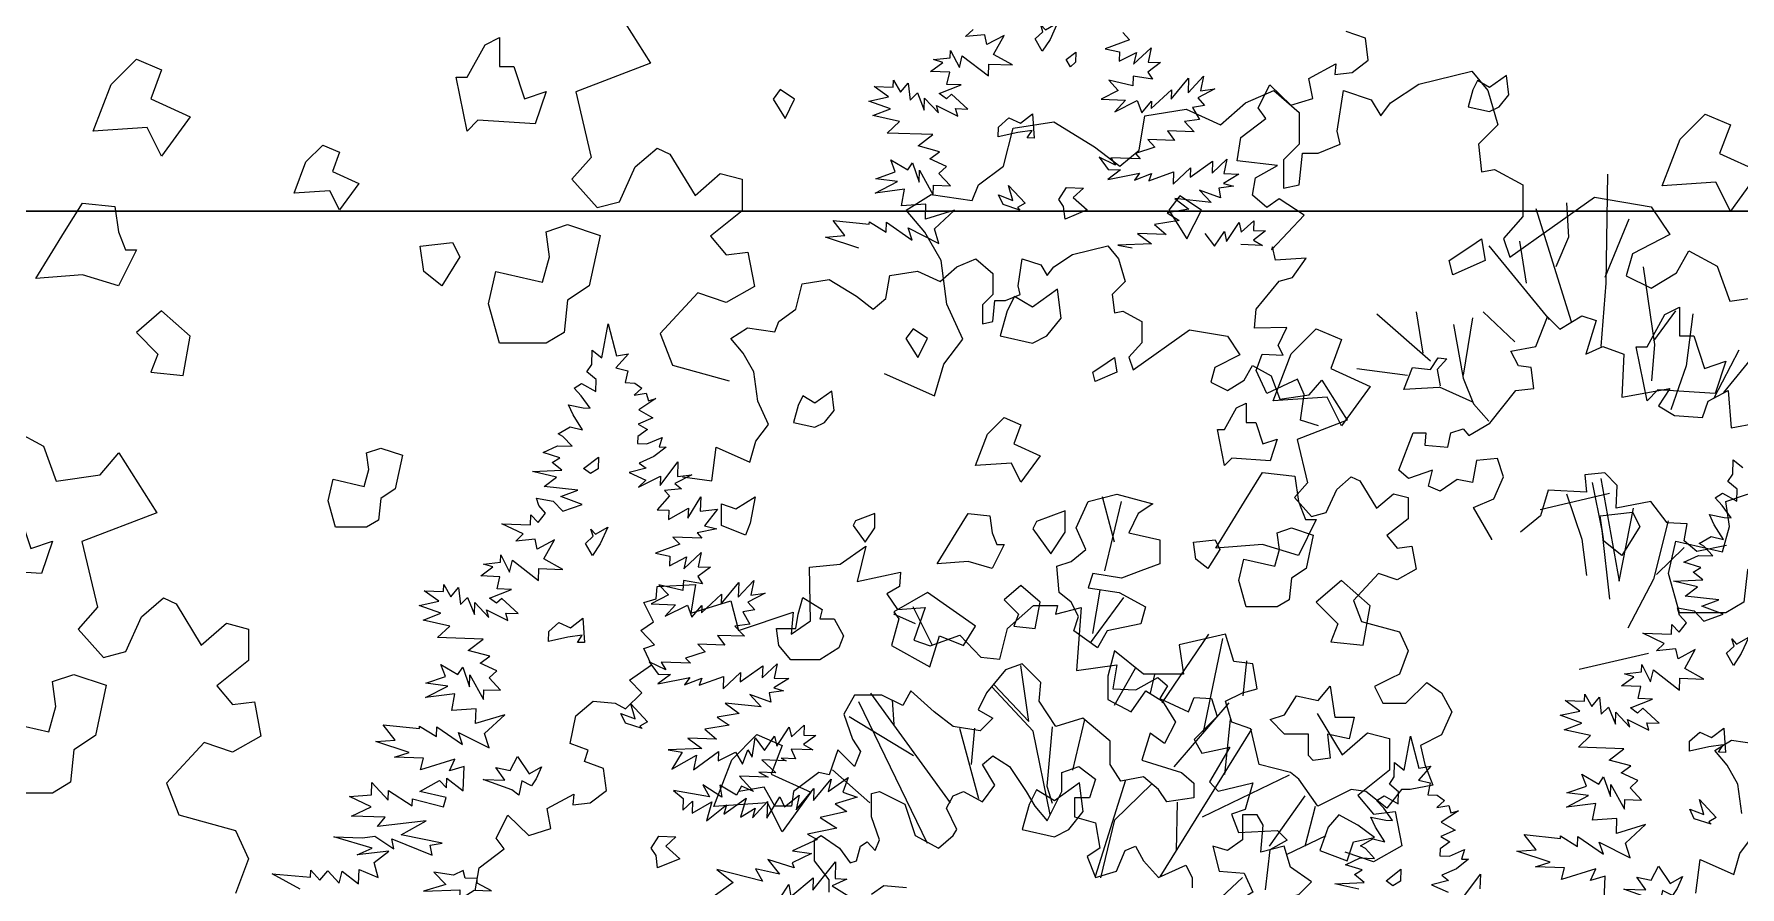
# Model space of a CAD drawing. Header units: inches. Extents: x -11 to 128, y 7 to 56.
# Drawn here: x 14.099 to 14.942, y 23.784 to 24.206 of the extents above; entities that cross this region are included whole.
import ezdxf

# ---------------------------------------------------------------- set-up
doc = ezdxf.new("R2010")
doc.units = ezdxf.units.IN
doc.header["$MEASUREMENT"] = 0
doc.layers.add('CAY', color=94, linetype='Continuous')
doc.layers.add('CAY-3', color=61, linetype='Continuous')
picture_1 = doc.add_image_def('image1.jpg', size_in_pixel=(1680, 1093))

# ---------------------------------------------------------------- blocks, each defined once
blk = doc.blocks.new('A$C76451831')
at = {"layer": 'CAY'}
for p, q in [((1479.9, 1929.8), (1538.3, 1944)), ((1538.3, 1944), (1555.9, 1922.7)), ((1288.9, 1909.2), (1320.1, 1922.7)), ((1320.1, 1922.7), (1347.8, 1898.6)), ((1389.7, 1877.9), (1396.8, 1922.7)), ((1396.8, 1922.7), (1427.4, 1912.7)), ((1448.6, 1909.2), (1479.9, 1929.8)), ((1555.9, 1922.7), (1566.6, 1885)), ((1178, 1895), (1223.4, 1902.1)), ((1223.4, 1902.1), (1261.1, 1885)), ((1261.1, 1885), (1288.9, 1909.2)), ((1347.8, 1898.6), (1347.8, 1863.8)), ((1427.4, 1912.7), (1438, 1895)), ((1438, 1895), (1448.6, 1909.2)), ((1022.3, 1839.6), (1033, 1881.5)), ((1033, 1881.5), (1077.8, 1888.5)), ((1077.8, 1888.5), (1122.6, 1860.8)), ((1171.5, 1857.3), (1178, 1895)), ((1566.6, 1885), (1545.3, 1863.8)), ((1122.6, 1860.8), (1150.3, 1839.6)), ((1347.8, 1863.8), (1330.7, 1846.6)), ((1369, 1853.7), (1393.2, 1863.8)), ((1393.2, 1863.8), (1389.7, 1877.9)), ((1545.3, 1863.8), (1548.9, 1833.1)), ((1150.3, 1839.6), (1171.5, 1857.3)), ((1330.7, 1846.6), (1330.7, 1815.4)), ((1347.8, 1818.9), (1351.4, 1853.7)), ((1351.4, 1853.7), (1369, 1853.7)), ((994.6, 1818.9), (1022.3, 1839.6)), ((1548.9, 1833.1), (1563, 1836)), ((1563, 1836), (1594.3, 1818.9)), ((915, 1791.2), (942.7, 1808.3)), ((942.7, 1808.3), (987.6, 1801.8)), ((987.6, 1801.8), (994.6, 1818.9)), ((1330.7, 1815.4), (1347.8, 1818.9)), ((1580.1, 1739.3), (1673.3, 1805.4)), ((1594.3, 1818.9), (1594.3, 1784.1)), ((1673.3, 1805.4), (1735.8, 1794.7)), ((935.7, 1767), (915, 1791.2)), ((1735.8, 1794.7), (1756.4, 1764.1)), ((953.4, 1735.8), (935.7, 1767)), ((1594.3, 1784.1), (1573, 1759.9)), ((1573, 1759.9), (1580.1, 1739.3)), ((1756.4, 1764.1), (1715.1, 1742.8)), ((959.8, 1687.4), (953.4, 1735.8)), ((1715.1, 1742.8), (1708.1, 1718.6)), ((1763.5, 1722.2), (1777.1, 1746.4)), ((1777.1, 1746.4), (1808.3, 1729.3)), ((1808.3, 1729.3), (1822.5, 1690.9)), ((1708.1, 1718.6), (1735.8, 1705.1)), ((1735.8, 1705.1), (1763.5, 1722.2)), ((1822.5, 1690.9), (1870.8, 1698)), ((977.5, 1649), (959.8, 1687.4)), ((956.3, 1621.3), (977.5, 1649)), ((946.3, 1586.5), (956.3, 1621.3)), ((890.9, 1611.3), (946.3, 1586.5)), ((4175.6, 1565.2), (4217.4, 1499.1)), ((4564.3, 1528.4), (4572.7, 1536.2)), ((4585.6, 1530.3), (4564.3, 1528.4)), ((4588, 1519.4), (4585.6, 1530.3)), ((4606.9, 1529.6), (4588, 1519.4)), ((4595.3, 1508.7), (4606.9, 1529.6)), ((4745, 1524.8), (4718.3, 1514.8)), ((4737.5, 1532.7), (4745, 1524.8)), ((4528.9, 1502.9), (4547.6, 1504.9)), ((4547.6, 1504.9), (4547.9, 1513.1)), ((4547.9, 1513.1), (4557.6, 1494.1)), ((4557.6, 1494.1), (4560.8, 1507.2)), ((4560.8, 1507.2), (4589.5, 1484.9)), ((4616.2, 1497.1), (4595.3, 1508.7)), ((4718.3, 1514.8), (4734.1, 1511.6)), ((4734.1, 1511.6), (4733.7, 1501.1)), ((4733.7, 1501.1), (4752.6, 1510.9)), ((4749.5, 1497.9), (4768.7, 1515.8)), ((4752.6, 1510.9), (4749.5, 1497.9)), ((4768.7, 1515.8), (4765.4, 1500)), ((4217.4, 1499.1), (4134.9, 1467.3)), ((4525.8, 1489.8), (4539.3, 1499.8)), ((4547, 1489.1), (4525.8, 1489.8)), ((4539.3, 1499.8), (4528.9, 1502.9)), ((4543.8, 1475.6), (4547, 1489.1)), ((4589.5, 1484.9), (4589.9, 1498)), ((4589.9, 1498), (4616.2, 1497.1)), ((4749, 1484.7), (4748.6, 1473.9)), ((4770.2, 1481.3), (4749, 1484.7)), ((4779, 1499.6), (4765, 1489.2)), ((4765, 1489.2), (4770.2, 1481.3)), ((4765.4, 1500), (4779, 1499.6)), ((4809.5, 1466.3), (4826.5, 1484.8)), ((4826.5, 1484.8), (4823.2, 1468.6)), ((4134.9, 1467.3), (4152, 1395.3)), ((4463.6, 1473.4), (4484.8, 1472.7)), ((4479.5, 1462), (4463.6, 1473.4)), ((4484.8, 1472.7), (4485.1, 1480.4)), ((4485.1, 1480.4), (4492.8, 1466.9)), ((4492.8, 1466.9), (4501.3, 1477.1)), ((4501.3, 1477.1), (4503.4, 1458.4)), ((4503.4, 1458.4), (4511.4, 1466.3)), ((4511.4, 1466.3), (4518.8, 1447.4)), ((4535.3, 1465.5), (4559.7, 1475)), ((4559.7, 1475), (4543.8, 1475.6)), ((4732.6, 1469), (4713.7, 1459.2)), ((4722.1, 1480.2), (4732.6, 1469)), ((4748.6, 1473.9), (4722.1, 1480.2)), ((4769, 1449.1), (4791.1, 1469.7)), ((4790.7, 1459.3), (4810.1, 1482.6)), ((4791.1, 1469.7), (4790.7, 1459.3)), ((4810.1, 1482.6), (4809.5, 1466.3)), ((4839.1, 1470.7), (4820.2, 1461)), ((4823.2, 1468.6), (4839.1, 1470.7)), ((4458, 1457.3), (4479.5, 1462)), ((4481.7, 1448.7), (4458, 1457.3)), ((4462.4, 1441.3), (4481.7, 1448.7)), ((4518.8, 1447.4), (4519.3, 1460.6)), ((4519.3, 1460.6), (4534.6, 1444.2)), ((4534.6, 1444.2), (4532.2, 1452.4)), ((4532.2, 1452.4), (4555.8, 1440.7)), ((4543.3, 1459.7), (4535.3, 1465.5)), ((4548.9, 1465), (4543.3, 1459.7)), ((4566.9, 1448.5), (4548.9, 1465)), ((4555.8, 1440.7), (4553.3, 1449)), ((4553.3, 1449), (4566.9, 1448.5)), ((4713.7, 1459.2), (4740.4, 1458.3)), ((4740.4, 1458.3), (4729, 1445.5)), ((4729, 1445.5), (4753.5, 1457.8)), ((4753.5, 1457.8), (4758.5, 1444.5)), ((4758.5, 1444.5), (4769.3, 1457.3)), ((4769.3, 1457.3), (4769, 1449.1)), ((4827.6, 1452.5), (4814.4, 1450.3)), ((4814.4, 1450.3), (4822.1, 1436.9)), ((4820.2, 1461), (4827.6, 1452.5)), ((4491.7, 1434.8), (4462.4, 1441.3)), ((4478.1, 1422.1), (4491.7, 1434.8)), ((4822.1, 1436.9), (4805.7, 1434.7)), ((4805.7, 1434.7), (4816.2, 1423.5)), ((4528.3, 1420.4), (4478.1, 1422.1)), ((4512, 1407.8), (4528.3, 1420.4)), ((4794.5, 1413.8), (4765.1, 1414.8)), ((4765.1, 1414.8), (4773, 1406.4)), ((4786.8, 1424.5), (4794.5, 1413.8)), ((4816.2, 1423.5), (4786.8, 1424.5)), ((4152, 1395.3), (4130.8, 1371.1)), ((4200.3, 1384.7), (4224.5, 1405.3)), ((4224.5, 1405.3), (4238.7, 1398.8)), ((4238.7, 1398.8), (4266.4, 1353.4)), ((4487, 1379.2), (4482, 1392.5)), ((4482, 1392.5), (4500.7, 1381.4)), ((4535.8, 1401.5), (4512, 1407.8)), ((4525.1, 1393.7), (4535.8, 1401.5)), ((4543.4, 1385.4), (4525.1, 1393.7)), ((4711.4, 1395.4), (4721.4, 1381.9)), ((4729.7, 1386.6), (4711.4, 1395.4)), ((4724.6, 1394.9), (4729.7, 1386.6)), ((4756.7, 1393.8), (4724.6, 1394.9)), ((4773, 1406.4), (4751.5, 1399.4)), ((4751.5, 1399.4), (4756.7, 1393.8)), ((4811.7, 1373.3), (4836.3, 1391)), ((4835.9, 1377.9), (4852.3, 1393.2)), ((4836.3, 1391), (4835.9, 1377.9)), ((4852.3, 1393.2), (4849, 1377.4)), ((4183.2, 1346.3), (4200.3, 1384.7)), ((4266.4, 1353.4), (4294.1, 1377.6)), ((4294.1, 1377.6), (4318.3, 1371.1)), ((4465.5, 1371.8), (4487, 1379.2)), ((4489.4, 1368.7), (4465.5, 1371.8)), ((4500.7, 1381.4), (4505.9, 1389.4)), ((4505.9, 1389.4), (4513.4, 1367.9)), ((4513.4, 1367.9), (4513.8, 1381)), ((4513.8, 1381), (4528.7, 1353.7)), ((4535, 1377.5), (4543.4, 1385.4)), ((4547.7, 1363.9), (4535, 1377.5)), ((4735, 1381.4), (4721, 1371)), ((4721, 1371), (4756.1, 1378)), ((4721.4, 1381.9), (4735, 1381.4)), ((4756.1, 1378), (4750.4, 1370)), ((4750.4, 1370), (4769.3, 1377.5)), ((4766.3, 1369.4), (4793.3, 1379.4)), ((4769.3, 1377.5), (4766.3, 1369.4)), ((4792.9, 1365.8), (4812.1, 1383.7)), ((4793.3, 1379.4), (4792.9, 1365.8)), ((4812.1, 1383.7), (4811.7, 1373.3)), ((4865.3, 1376.9), (4848.6, 1366.6)), ((4849, 1377.4), (4865.3, 1376.9)), ((4130.8, 1371.1), (4158.5, 1339.9)), ((4318.3, 1371.1), (4318.3, 1336.3)), ((4464.9, 1355.9), (4489.4, 1368.7)), ((4497.2, 1360.3), (4464.9, 1355.9)), ((4493.9, 1341.8), (4497.2, 1360.3)), ((4528.7, 1353.7), (4529.1, 1364.6)), ((4529.1, 1364.6), (4547.7, 1363.9)), ((4822.1, 1359.3), (4834.8, 1345.7)), ((4845.4, 1350.8), (4822.1, 1359.3)), ((4859.4, 1363.5), (4843.5, 1361.3)), ((4843.5, 1361.3), (4845.4, 1350.8)), ((4848.6, 1366.6), (4859.4, 1363.5)), ((4158.5, 1339.9), (4183.2, 1346.3)), ((4318.3, 1336.3), (4283.5, 1308.6)), ((4520.7, 1343.6), (4493.9, 1341.8)), ((4520.1, 1327.3), (4520.7, 1343.6)), ((4552.2, 1337), (4520.1, 1327.3)), ((4530.1, 1316.5), (4552.2, 1337)), ((4810.5, 1338.4), (4786.3, 1334.3)), ((4786.3, 1334.3), (4799.6, 1325.7)), ((4834.8, 1345.7), (4795, 1349.9)), ((4795, 1349.9), (4810.5, 1338.4)), ((4431.5, 1309.1), (4418.5, 1325.8)), ((4418.5, 1325.8), (4458.3, 1321.7)), ((4458.3, 1321.7), (4458.4, 1324.4)), ((4458.4, 1324.4), (4477, 1312.9)), ((4477, 1312.9), (4477.4, 1323.8)), ((4477.4, 1323.8), (4505.7, 1304.2)), ((4501.2, 1317.5), (4535, 1300.5)), ((4505.7, 1304.2), (4501.2, 1317.5)), ((4535, 1300.5), (4530.1, 1316.5)), ((4799.6, 1325.7), (4772.7, 1321.2)), ((4772.7, 1321.2), (4785.5, 1310.3)), ((4851.8, 1302.5), (4865.7, 1323.4)), ((4865.7, 1323.4), (4868.1, 1312.9)), ((4868.1, 1312.9), (4882.1, 1325.5)), ((4882.1, 1325.5), (4881.7, 1314.6)), ((1732.8, 1302.8), (1656.2, 1285.1)), ((4283.5, 1308.6), (4300.6, 1287.9)), ((4410.2, 1307.5), (4431.5, 1309.1)), ((4446.9, 1295.4), (4410.2, 1307.5)), ((4682.3, 1288.4), (4721.2, 1297.8)), ((4721.2, 1297.8), (4733, 1283.7)), ((4769.3, 1300), (4732.1, 1298.6)), ((4732.1, 1298.6), (4747.8, 1295.7)), ((4753.8, 1311.4), (4769.3, 1300)), ((4785.5, 1310.3), (4753.8, 1311.4)), ((4828.1, 1311.5), (4838.5, 1297.6)), ((4838.5, 1297.6), (4849.5, 1313.5)), ((4849.5, 1313.5), (4851.8, 1302.5)), ((4891.6, 1298.4), (4867.6, 1299.3)), ((4894.8, 1314.2), (4881.4, 1304.2)), ((4881.4, 1304.2), (4891.6, 1298.4)), ((4881.7, 1314.6), (4894.8, 1314.2)), ((4300.6, 1287.9), (4324.7, 1290.9)), ((4324.7, 1290.9), (4331.8, 1253.1)), ((4554.9, 1274.6), (4575.8, 1283.7)), ((4575.8, 1283.7), (4594.3, 1267.5)), ((4622.2, 1253.8), (4626.9, 1283.7)), ((4626.9, 1283.7), (4647.3, 1277)), ((4661.5, 1274.6), (4682.3, 1288.4)), ((4733, 1283.7), (4740.1, 1258.5)), ((4384.3, 1256.1), (4414.2, 1260.8)), ((4414.2, 1260.8), (4444.1, 1242.4)), ((4476.7, 1240), (4481, 1265.2)), ((4481, 1265.2), (4511.3, 1269.9)), ((4511.3, 1269.9), (4536.5, 1258.5)), ((4536.5, 1258.5), (4554.9, 1274.6)), ((4594.3, 1267.5), (4594.3, 1244.3)), ((4647.3, 1277), (4654.4, 1265.2)), ((4654.4, 1265.2), (4661.5, 1274.6)), ((4269.3, 1246.1), (4228, 1201.2)), ((4300.6, 1235.4), (4269.3, 1246.1)), ((4331.8, 1253.1), (4300.6, 1235.4)), ((4377.3, 1228.2), (4384.3, 1256.1)), ((4444.1, 1242.4), (4462.6, 1228.2)), ((4594.3, 1244.3), (4582.9, 1232.9)), ((4608.4, 1237.6), (4624.5, 1244.3)), ((4624.5, 1244.3), (4622.2, 1253.8)), ((4740.1, 1258.5), (4725.9, 1244.3)), ((4725.9, 1244.3), (4728.3, 1223.9)), ((4358.8, 1214.4), (4377.3, 1228.2)), ((4462.6, 1228.2), (4476.7, 1240)), ((4582.9, 1232.9), (4582.9, 1212.1)), ((4594.3, 1214.4), (4596.6, 1237.6)), ((4596.6, 1237.6), (4608.4, 1237.6)), ((4728.3, 1223.9), (4737.7, 1225.8)), ((4737.7, 1225.8), (4758.6, 1214.4)), ((4305.7, 1196), (4324.2, 1207.4)), ((4324.2, 1207.4), (4354.1, 1203)), ((4354.1, 1203), (4358.8, 1214.4)), ((4582.9, 1212.1), (4594.3, 1214.4)), ((4749.1, 1161.4), (4811.2, 1205.4)), ((4758.6, 1214.4), (4758.6, 1191.2)), ((4811.2, 1205.4), (4852.9, 1198.3)), ((5192.6, 1187), (5205.3, 1219.7)), ((5205.3, 1219.7), (5219, 1206)), ((5219, 1206), (5243.2, 1220.8)), ((5243.2, 1220.8), (5259.1, 1215.5)), ((5259.1, 1215.5), (5247.5, 1178.6)), ((4228, 1201.2), (4241.6, 1166.4)), ((4319.5, 1179.8), (4305.7, 1196)), ((4758.6, 1191.2), (4744.4, 1175.1)), ((4852.9, 1198.3), (4866.7, 1177.9)), ((5165.2, 1181.8), (5192.6, 1187)), ((5247.5, 1178.6), (5266.4, 1187)), ((5266.4, 1187), (5289.7, 1178.6)), ((4241.6, 1166.4), (4304.1, 1149.3)), ((4331.3, 1159), (4319.5, 1179.8)), ((4744.4, 1175.1), (4749.1, 1161.4)), ((4866.7, 1177.9), (4839.1, 1163.7)), ((4871.4, 1149.9), (4880.4, 1166.1)), ((4880.4, 1166.1), (4901.2, 1154.7)), ((5173.6, 1165.9), (5165.2, 1181.8)), ((5187.3, 1163.8), (5173.6, 1165.9)), ((5289.7, 1178.6), (5287.5, 1131.1)), ((4335.6, 1126.7), (4331.3, 1159)), ((4839.1, 1163.7), (4834.4, 1147.6)), ((4834.4, 1147.6), (4852.9, 1138.5)), ((4852.9, 1138.5), (4871.4, 1149.9)), ((4901.2, 1154.7), (4910.7, 1129.1)), ((4942.9, 1133.8), (4956.7, 1149.9)), ((4956.7, 1149.9), (4984.6, 1105.9)), ((5190.5, 1140.6), (5187.3, 1163.8)), ((4910.7, 1129.1), (4942.9, 1133.8)), ((5142, 1102.7), (5170.5, 1138.5)), ((5170.5, 1138.5), (5190.5, 1140.6)), ((5287.5, 1131.1), (5340.3, 1140.6)), ((5340.3, 1140.6), (5327.6, 1121.6)), ((5382.5, 1126.9), (5404.6, 1138.5)), ((5404.6, 1138.5), (5407.8, 1097.4)), ((4347.4, 1101.2), (4335.6, 1126.7)), ((5327.6, 1121.6), (5345.5, 1111.1)), ((5345.5, 1111.1), (5376.1, 1109)), ((5376.1, 1109), (5382.5, 1126.9)), ((4333.2, 1082.7), (4347.4, 1101.2)), ((4984.6, 1105.9), (4929.6, 1084.7)), ((5057.6, 1092.1), (5071.3, 1092.1)), ((5071.3, 1092.1), (5070.3, 1078.4)), ((5095.6, 1076.3), (5098.8, 1092.1)), ((5098.8, 1092.1), (5112.5, 1096.3)), ((5112.5, 1096.3), (5118.8, 1089)), ((5118.8, 1089), (5142, 1102.7)), ((5407.8, 1097.4), (5435.2, 1102.7)), ((4284.9, 1039.1), (4289.6, 1076)), ((4289.6, 1076), (4326.6, 1059.5)), ((4326.6, 1059.5), (4333.2, 1082.7)), ((4929.6, 1084.7), (4941, 1036.7)), ((5070.3, 1078.4), (5095.6, 1076.3)), ((5409.5, 1046.3), (5410, 1062.2)), ((5410, 1062.2), (5420.6, 1053.6)), ((4252.7, 1043.4), (4284.9, 1039.1)), ((4941, 1036.7), (4926.8, 1020.6)), ((4973.2, 1029.6), (4989.3, 1043.4)), ((4989.3, 1043.4), (4998.7, 1039.1)), ((4998.7, 1039.1), (5017.2, 1008.8)), ((5268.6, 1047.8), (5246.4, 1045.7)), ((5246.4, 1045.7), (5248.5, 1026.7)), ((5282.3, 1034.1), (5268.6, 1047.8)), ((5281.2, 1008.8), (5282.3, 1034.1)), ((5404.2, 1038.3), (5409.5, 1046.3)), ((5414.3, 1029.8), (5404.2, 1038.3)), ((4728.3, 971.5), (4715.1, 1021.6)), ((4717.8, 939.8), (4736.3, 1016.3)), ((4926.8, 1020.6), (4945.3, 999.7)), ((4961.8, 1004.1), (4973.2, 1029.6)), ((5017.2, 1008.8), (5035.7, 1024.9)), ((5035.7, 1024.9), (5051.8, 1020.6)), ((5051.8, 1020.6), (5051.8, 997.4)), ((5273.8, 1025), (5197.2, 1007.3)), ((5206.3, 1028.8), (5197.9, 1000.4)), ((5248.5, 1026.7), (5206.3, 1028.8)), ((5319.2, 1016.2), (5281.2, 1008.8)), ((5337.1, 993), (5319.2, 1016.2)), ((5390, 1020.2), (5398.3, 1025.4)), ((5397.8, 1011.8), (5390, 1020.2)), ((5398.3, 1025.4), (5413.9, 1016.7)), ((5413.9, 1016.7), (5414.3, 1029.8)), ((4945.3, 999.7), (4961.8, 1004.1)), ((5051.8, 997.4), (5028.6, 978.9)), ((5197.9, 1000.4), (5175.7, 982.4)), ((5389, 990.8), (5383.9, 1001.9)), ((5383.9, 1001.9), (5400.1, 998.6)), ((5407.8, 998.3), (5397.8, 1011.8)), ((5400.1, 998.6), (5407.8, 998.3)), ((5028.6, 978.9), (5040, 965.1)), ((5359.3, 991.9), (5337.1, 993)), ((5356.1, 972.9), (5359.3, 991.9)), ((5372.4, 970.1), (5385.8, 977.8)), ((5385.8, 977.8), (5399.3, 974.6)), ((5399.3, 974.6), (5389, 990.8)), ((5040, 965.1), (5056.1, 967.1)), ((5056.1, 967.1), (5060.8, 941.9)), ((5369.8, 961.3), (5356.1, 972.9)), ((5402.5, 967.7), (5369.8, 961.3)), ((5377.7, 967.2), (5372.4, 970.1)), ((5387.7, 956.4), (5377.7, 967.2)), ((5060.8, 941.9), (5040, 930.1)), ((5355.8, 949.4), (5371.9, 957)), ((5374.2, 943.7), (5355.8, 949.4)), ((5365.8, 938.6), (5374.2, 943.7)), ((5371.9, 957), (5387.7, 956.4)), ((5019.2, 937.2), (4991.7, 907.3)), ((5040, 930.1), (5019.2, 937.2)), ((5344.2, 928.5), (5376.4, 930.1)), ((5370.7, 922.5), (5344.2, 928.5)), ((5357.2, 912.1), (5370.7, 922.5)), ((5376.4, 930.1), (5365.8, 938.6)), ((4701.9, 860.6), (4738.9, 910.7)), ((4704.6, 871.1), (4712.5, 918.7)), ((4991.7, 907.3), (5000.7, 884.1)), ((5394.2, 908.1), (5357.2, 912.1)), ((5375.4, 901.1), (5394.2, 908.1)), ((4509.3, 881.7), (4485.5, 892.2)), ((4527.8, 857.9), (4506.6, 900.2)), ((5000.7, 884.1), (5042.4, 872.7)), ((5351, 891), (5348.6, 899.3)), ((5348.6, 899.3), (5367.1, 895.9)), ((5358.4, 882.6), (5351, 891)), ((5367.1, 895.9), (5377.5, 884.7)), ((5399.1, 892.1), (5375.4, 901.1)), ((5377.5, 884.7), (5399.1, 892.1)), ((4781, 794.5), (4832.5, 870.4)), ((4850.9, 870.4), (4799.8, 858.6)), ((4826.2, 761), (4847.8, 865.6)), ((4860, 840.1), (4850.9, 870.4)), ((5042.4, 872.7), (5051.8, 851.9)), ((5310.5, 871.2), (5342.1, 870.1)), ((5334.1, 859.9), (5310.5, 871.2)), ((5342.1, 870.1), (5342.5, 880.9)), ((5342.5, 880.9), (5350.4, 872.5)), ((5350.4, 872.5), (5358.4, 882.6)), ((4728.3, 851.9), (4721.2, 824)), ((4760.5, 826.3), (4728.3, 851.9)), ((4799.8, 858.6), (4804.6, 826.3)), ((5051.8, 851.9), (5042.4, 826.3)), ((5325.6, 852), (5334.1, 859.9)), ((5347, 854), (5325.6, 852)), ((5349.4, 843.1), (5347, 854)), ((5368.3, 853.3), (5349.4, 843.1)), ((5356.7, 832.4), (5368.3, 853.3)), ((4608.4, 831), (4587.6, 805.5)), ((4626.9, 837.7), (4608.4, 831)), ((4634, 774), (4625.3, 835.7)), ((4647.3, 816.9), (4626.9, 837.7)), ((4728.6, 791.9), (4751.7, 832.8)), ((4880.8, 837.7), (4860, 840.1)), ((4870.1, 802.5), (4874.1, 840.9)), ((4885.5, 810.2), (4880.8, 837.7)), ((5290.3, 826.5), (5309, 828.6)), ((5309, 828.6), (5309.3, 836.7)), ((5309.3, 836.7), (5319, 817.8)), ((5319, 817.8), (5322.2, 830.9)), ((5322.2, 830.9), (5350.9, 808.5)), ((5377.6, 820.8), (5356.7, 832.4)), ((4638.7, 763.4), (4593.5, 812.2)), ((4595.8, 814.5), (4634, 774)), ((4645.4, 796.4), (4647.3, 816.9)), ((4721.2, 824), (4721.2, 798.4)), ((4804.6, 826.3), (4760.5, 826.3)), ((4768, 805.1), (4772.9, 825.9)), ((4869.4, 805.5), (4885.5, 810.2)), ((5033.3, 821.6), (5014.8, 812.5)), ((5014.8, 812.5), (5023.9, 794.1)), ((5042.4, 826.3), (5033.3, 821.6)), ((5049.4, 794.1), (5072.6, 816.9)), ((5072.6, 816.9), (5088.7, 805.5)), ((5287.1, 813.5), (5300.6, 823.4)), ((5308.4, 812.7), (5287.1, 813.5)), ((5300.6, 823.4), (5290.3, 826.5)), ((5305.2, 799.3), (5308.4, 812.7)), ((5350.9, 808.5), (5351.3, 821.7)), ((5351.3, 821.7), (5377.6, 820.8)), ((4442.1, 803.1), (4430.3, 782.3)), ((4472, 803.1), (4442.1, 803.1)), ((4522.3, 639.8), (4446.8, 795.6)), ((4547.7, 684.5), (4460.2, 805.1)), ((4495.2, 791.7), (4472, 803.1)), ((4485.8, 770.9), (4483.8, 797.9)), ((4504.2, 807.8), (4495.2, 791.7)), ((4529.8, 784.6), (4504.2, 807.8)), ((4587.6, 805.5), (4578.1, 787)), ((4663.8, 768.5), (4645.4, 796.4)), ((4721.2, 798.4), (4746.8, 784.6)), ((4746.8, 784.6), (4762.9, 807.8)), ((4762.9, 807.8), (4781.4, 796.4)), ((4781.4, 796.4), (4795.5, 773.2)), ((4794.3, 724.1), (4854.9, 794.5)), ((4850.9, 796.4), (4869.4, 805.5)), ((4857.6, 773.2), (4850.9, 796.4)), ((5023.9, 794.1), (5049.4, 794.1)), ((5088.7, 805.5), (5100.1, 784.6)), ((5240.9, 785.6), (5224.9, 797.1)), ((5224.9, 797.1), (5246.2, 796.3)), ((5246.2, 796.3), (5246.5, 804)), ((5246.5, 804), (5254.2, 790.6)), ((5254.2, 790.6), (5262.7, 800.7)), ((5262.7, 800.7), (5264.7, 782.1)), ((5264.7, 782.1), (5272.7, 790)), ((5272.7, 790), (5280.2, 771.1)), ((5296.7, 789.1), (5321.1, 798.7)), ((5321.1, 798.7), (5305.2, 799.3)), ((4430.3, 782.3), (4439.8, 754.7)), ((4507, 736.3), (4436.2, 779.1)), ((4550.6, 768.5), (4529.8, 784.6)), ((4578.1, 787), (4594.3, 777.9)), ((4594.3, 777.9), (4580.5, 763.8)), ((4693.7, 777.9), (4663.8, 768.5)), ((4682.7, 720.5), (4695.7, 776.4)), ((4723.6, 752.4), (4693.7, 777.9)), ((4795.5, 773.2), (4783.7, 750)), ((4850.1, 715.8), (4856.4, 776.4)), ((4878.5, 766.1), (4857.6, 773.2)), ((4951.7, 782.9), (4979.4, 737.5)), ((5100.1, 784.6), (5088.7, 759.5)), ((5219.4, 781), (5240.9, 785.6)), ((5243.1, 772.4), (5219.4, 781)), ((5223.8, 764.9), (5243.1, 772.4)), ((5280.2, 771.1), (5280.7, 784.3)), ((5280.7, 784.3), (5296, 767.8)), ((5296, 767.8), (5293.5, 776.1)), ((5293.5, 776.1), (5317.1, 764.4)), ((5304.7, 783.4), (5296.7, 789.1)), ((5310.3, 788.7), (5304.7, 783.4)), ((5328.3, 772.2), (5310.3, 788.7)), ((5314.7, 772.6), (5328.3, 772.2)), ((5317.1, 764.4), (5314.7, 772.6)), ((4439.8, 754.7), (4448.8, 741)), ((4580.5, 763.8), (4550.6, 768.5)), ((4579.1, 689), (4557.9, 766.3)), ((4571.1, 726.8), (4574.5, 766.9)), ((4657.5, 671.8), (4638.7, 763.4)), ((4659.9, 768.1), (4654, 702.8)), ((4723.6, 726.8), (4723.6, 752.4)), ((4767.6, 761.4), (4758.6, 731.5)), ((4783.7, 750), (4767.6, 761.4)), ((4778.7, 602.9), (4879.6, 765.8)), ((4887.9, 726.8), (4878.5, 766.1)), ((4979.4, 737.5), (5007.1, 761.7)), ((5007.1, 761.7), (5031.3, 755.2)), ((5031.3, 755.2), (5031.3, 720.4)), ((5088.7, 759.5), (5065.6, 747.7)), ((5253, 758.5), (5223.8, 764.9)), ((5239.5, 745.8), (5253, 758.5)), ((4423.7, 742.9), (4414.2, 715.4)), ((4430.3, 736.3), (4423.7, 742.9)), ((4442.1, 724.5), (4430.3, 736.3)), ((4448.8, 741), (4442.1, 724.5)), ((5065.6, 747.7), (5070.3, 726.8)), ((5289.7, 744), (5239.5, 745.8)), ((5273.4, 731.5), (5289.7, 744)), ((4402.8, 717.8), (4374.9, 696.9)), ((4414.2, 715.4), (4402.8, 717.8)), ((4458.8, 684.4), (4417.8, 720.8)), ((4735.4, 708.3), (4723.6, 726.8)), ((4758.6, 731.5), (4802.2, 717.8)), ((4802.2, 717.8), (4816, 706)), ((4825.4, 669), (4921.3, 715.4)), ((4922.5, 717.8), (4887.9, 726.8)), ((4931.5, 710.7), (4922.5, 717.8)), ((5031.3, 720.4), (4996.5, 692.7)), ((5070.3, 726.8), (5079.3, 704)), ((5248.4, 702.9), (5243.4, 716.2)), ((5243.4, 716.2), (5262.1, 705.1)), ((5297.2, 725.2), (5273.4, 731.5)), ((5286.5, 717.4), (5297.2, 725.2)), ((5304.8, 709.1), (5286.5, 717.4)), ((4342.7, 701.7), (4314.8, 696.9)), ((4354.1, 680.8), (4342.7, 701.7)), ((4374.9, 696.9), (4372.6, 680.8)), ((4654, 702.8), (4659.9, 684)), ((4707.6, 603.7), (4740.9, 709.9)), ((4728.7, 665.9), (4769.2, 705.2)), ((4760.5, 713.1), (4735.4, 708.3)), ((4777, 699.3), (4760.5, 713.1)), ((4786.1, 685.5), (4777, 699.3)), ((4816, 706), (4816, 689.9)), ((4952.3, 680.8), (4931.5, 710.7)), ((4989.3, 699.3), (4952.3, 680.8)), ((5005.4, 696.9), (4989.3, 699.3)), ((5028.6, 678.5), (5005.4, 696.9)), ((5044.7, 699.3), (5028.6, 678.5)), ((5054.2, 699.3), (5044.7, 699.3)), ((5079.3, 704), (5054.2, 699.3)), ((5226.8, 695.5), (5248.4, 702.9)), ((5250.7, 692.4), (5226.8, 695.5)), ((5262.1, 705.1), (5267.3, 713.1)), ((5267.3, 713.1), (5274.7, 691.5)), ((5274.7, 691.5), (5275.2, 704.7)), ((5275.2, 704.7), (5290.1, 677.4)), ((5296.4, 701.2), (5304.8, 709.1)), ((5309, 687.6), (5296.4, 701.2)), ((4372.6, 680.8), (4354.1, 680.8)), ((4816, 689.9), (4786.1, 685.5)), ((4796.7, 631.7), (4797.9, 685.1)), ((4899.3, 636.8), (4938.6, 692.2)), ((4938.6, 636.8), (4950, 680.8)), ((4996.5, 692.7), (5013.6, 672)), ((5226.3, 679.6), (5250.7, 692.4)), ((5258.6, 683.9), (5226.3, 679.6)), ((5255.2, 665.5), (5258.6, 683.9)), ((5290.1, 677.4), (5290.5, 688.3)), ((5290.5, 688.3), (5309, 687.6)), ((4713.4, 601.8), (4728.7, 665.9)), ((5013.6, 672), (5037.8, 675)), ((5037.8, 675), (5044.9, 637.2)), ((5282, 667.2), (5255.2, 665.5)), ((5281.5, 650.9), (5282, 667.2)), ((5313.5, 660.7), (5281.5, 650.9)), ((5291.5, 640.2), (5313.5, 660.7)), ((4917.8, 627.7), (4961.8, 648.6)), ((5179.9, 649.5), (5219.6, 645.4)), ((5192.9, 632.7), (5179.9, 649.5)), ((5219.6, 645.4), (5219.7, 648.1)), ((5219.7, 648.1), (5238.4, 636.6)), ((5238.4, 636.6), (5238.7, 647.4)), ((5238.7, 647.4), (5267.1, 627.9)), ((5262.5, 641.2), (5296.4, 624.1)), ((5267.1, 627.9), (5262.5, 641.2)), ((5296.4, 624.1), (5291.5, 640.2)), ((5013.6, 619.5), (4982.4, 630.1)), ((5044.9, 637.2), (5013.6, 619.5)), ((5171.6, 631.2), (5192.9, 632.7)), ((5208.3, 619), (5171.6, 631.2)), ((4834.4, 569.5), (4869.4, 602.2)), ((5192.3, 614.2), (5208.3, 619)), ((5224, 613.1), (5192.3, 614.2)), ((5220.8, 600), (5224, 613.1)), ((5258.8, 611.8), (5220.8, 600)), ((5252.9, 598.9), (5258.8, 611.8)), ((5268.9, 603.8), (5252.9, 598.9)), ((5268, 577.1), (5268.9, 603.8))]:
    blk.add_line(p, q, dxfattribs=at)
for points in [[(1240.2, 1791.1), (1216.4, 1806.9), (1204.5, 1791.1), (1224.3, 1759.4)], [(1537.1, 1751.5), (1548.9, 1759.4), (1552.9, 1735.6), (1517.3, 1719.8), (1513.3, 1735.6)], [(1085.8, 1672.3), (1081.8, 1704), (1054.1, 1684.2), (1034.3, 1696), (1026.4, 1680.2), (1018.5, 1652.5), (1054.1, 1644.6), (1069.9, 1652.5)], [(1750.8, 1676.2), (1766.7, 1684.2), (1766.7, 1652.5), (1782.5, 1652.5), (1794.4, 1616.8), (1818.1, 1624.8), (1806.3, 1589.1), (1742.9, 1593.1), (1731.1, 1581.2), (1719.2, 1640.6), (1731.1, 1640.6)], [(1339.1, 1632.7), (1366.8, 1660.4), (1394.5, 1648.5), (1382.7, 1616.8), (1426.2, 1597), (1394.5, 1553.5), (1378.7, 1585.2), (1319.3, 1581.2)], [(4641.2, 1525.7), (4649.6, 1533.5), (4647.2, 1541.3), (4652.4, 1535.7), (4665.8, 1543.4), (4657.5, 1525.1), (4648.9, 1512.3)], [(4035, 1519.2), (4050.8, 1527.2), (4050.8, 1495.5), (4066.6, 1495.5), (4078.5, 1459.8), (4102.3, 1467.8), (4090.4, 1432.1), (4027.1, 1436.1), (4015.2, 1424.2), (4003.3, 1483.6), (4015.2, 1483.6)], [(3623.3, 1475.7), (3651, 1503.4), (3678.7, 1491.5), (3666.8, 1459.8), (3710.3, 1440), (3678.7, 1396.5), (3662.8, 1428.1), (3603.5, 1424.2)], [(1287.7, 1470.3), (1307.5, 1502), (1343.1, 1498), (1347, 1470.3), (1355, 1450.5), (1366.8, 1450.5), (1347, 1410.9), (1307.5, 1422.8), (1256, 1418.8)], [(5162.8, 1464.3), (5160.2, 1485.4), (5141.7, 1472.2), (5128.5, 1480.1), (5123.3, 1469.6), (5118, 1451.1), (5141.7, 1445.8), (5152.3, 1451.1)], [(1754.8, 1391.1), (1762.7, 1426.7), (1814.2, 1414.8), (1822.1, 1442.6), (1818.1, 1470.3), (1841.9, 1478.2), (1877.5, 1466.3), (1865.7, 1410.9), (1841.9, 1395), (1837.9, 1359.4), (1818.1, 1347.5), (1766.7, 1347.5)], [(4376, 1459.3), (4360.2, 1469.9), (4352.3, 1459.3), (4365.5, 1438.2)], [(1058.5, 1448.2), (1054.5, 1440.3), (1074.3, 1412.6), (1090.2, 1436.3), (1090.2, 1460.1)], [(1683.5, 1426.7), (1679.6, 1454.5), (1715.2, 1458.4), (1723.1, 1442.6), (1703.3, 1410.9)], [(4640.1, 1416.5), (4632.4, 1416.7), (4637.7, 1424.7), (4621.8, 1422.5), (4600.3, 1417.9), (4600.7, 1428.7), (4611.9, 1438.8), (4624.8, 1432.9), (4638.3, 1443.3)], [(5351.5, 1415.3), (5379.2, 1443), (5406.9, 1431.1), (5395, 1399.4), (5438.6, 1379.6), (5406.9, 1336.1), (5391, 1367.8), (5331.7, 1363.8)], [(3837.8, 1390.3), (3856.3, 1408.8), (3874.8, 1400.9), (3866.9, 1379.8), (3895.9, 1366.6), (3874.8, 1337.5), (3864.2, 1358.6), (3824.6, 1356)], [(1418.3, 1311.9), (1426.2, 1355.4), (1394.5, 1383.2), (1366.8, 1359.4), (1390.6, 1335.6), (1382.7, 1315.8)], [(4624.2, 1337.2), (4605.8, 1343.3), (4600.8, 1353.9), (4616.4, 1347.9), (4611.6, 1364.4), (4629.9, 1344.7), (4621.6, 1340)], [(4672.4, 1341), (4667.2, 1348.9), (4675.4, 1362.2), (4694.4, 1361.5), (4683.1, 1351), (4698.5, 1337.4), (4674.2, 1327.3)], [(3571.8, 1313.3), (3591.6, 1345), (3627.2, 1341), (3631.2, 1313.3), (3639.1, 1293.5), (3651, 1293.5), (3631.2, 1253.9), (3591.6, 1265.8), (3540.1, 1261.8)], [(4038.9, 1234.1), (4046.9, 1269.7), (4098.3, 1257.8), (4106.2, 1285.6), (4102.3, 1313.3), (4126, 1321.2), (4161.7, 1309.3), (4149.8, 1253.9), (4126, 1238), (4122.1, 1202.4), (4102.3, 1190.5), (4050.8, 1190.5)], [(3967.7, 1269.7), (3963.7, 1297.4), (3999.3, 1301.4), (4007.3, 1285.6), (3987.5, 1253.9)], [(3702.4, 1154.9), (3710.3, 1198.4), (3678.7, 1226.2), (3651, 1202.4), (3674.7, 1178.6), (3666.8, 1158.8)], [(722.8, 1185.8), (750.5, 1213.5), (778.2, 1201.7), (766.3, 1170), (809.9, 1150.2), (778.2, 1106.6), (762.4, 1138.3), (703, 1134.3)], [(4522.5, 1195.9), (4506.6, 1206.4), (4498.7, 1195.9), (4511.9, 1174.8)], [(4720.4, 1169.5), (4728.3, 1174.8), (4731, 1158.9), (4707.2, 1148.4), (4704.6, 1158.9)], [(1109.9, 1128.8), (1106, 1160.5), (1078.3, 1140.7), (1058.5, 1152.6), (1050.5, 1136.7), (1042.6, 1109), (1078.3, 1101.1), (1094.1, 1109)], [(4419.5, 1116.7), (4416.9, 1137.8), (4398.4, 1124.6), (4385.2, 1132.5), (4380, 1122), (4374.7, 1103.5), (4398.4, 1098.2), (4409, 1103.5)], [(4588.5, 1090.3), (4606.9, 1108.8), (4625.4, 1100.8), (4617.5, 1079.7), (4646.5, 1066.5), (4625.4, 1037.5), (4614.9, 1058.6), (4575.3, 1055.9)], [(4862.9, 1119.3), (4873.5, 1124.6), (4873.5, 1103.5), (4884.1, 1103.5), (4892, 1079.7), (4907.8, 1085), (4899.9, 1061.2), (4857.7, 1063.9), (4849.7, 1055.9), (4841.8, 1095.6), (4849.7, 1095.6)], [(3862.3, 1017), (3867.6, 1040.8), (3901.9, 1032.9), (3907.2, 1051.4), (3904.5, 1069.8), (3920.4, 1075.1), (3944.1, 1067.2), (3936.2, 1030.2), (3920.4, 1019.7), (3917.7, 995.9), (3904.5, 988), (3870.2, 988)], [(1443.6, 1052.7), (1459.9, 1065.3), (1459.5, 1052.2), (1451.1, 1047)], [(4143.6, 1052.7), (4159.9, 1065.3), (4159.5, 1052.2), (4151.1, 1047)], [(4295.5, 989.9), (4295.5, 1013.7), (4311.3, 1008.4), (4332.5, 1021.6), (4327.2, 992.6), (4321.9, 979.4)], [(4709.9, 855.3), (4683.5, 873.8), (4688.8, 889.6), (4680.8, 905.5), (4667.6, 916), (4665, 945.1), (4680.8, 950.3), (4696.7, 963.5), (4686.1, 987.3), (4699.3, 1016.3), (4731, 1024.3), (4770.6, 1013.7), (4754.7, 1003.1), (4744.2, 982), (4778.5, 974.1), (4778.5, 947.7), (4757.4, 939.8), (4736.3, 931.9), (4704.6, 937.1), (4699.3, 921.3), (4733.6, 916), (4762.7, 900.2), (4757.4, 881.7), (4720.4, 873.8)], [(4443.3, 995.2), (4440.7, 989.9), (4453.9, 971.5), (4464.4, 987.3), (4464.4, 1003.1)], [(4554.1, 982), (4567.3, 1003.1), (4591.1, 1000.5), (4593.7, 982), (4599, 968.8), (4606.9, 968.8), (4593.7, 942.4), (4567.3, 950.3), (4533, 947.7)], [(4145.7, 970.1), (4154.1, 978), (4151.7, 985.8), (4156.9, 980.2), (4170.4, 987.9), (4162, 969.6), (4153.4, 956.7)], [(4865.6, 929.2), (4870.9, 953), (4905.2, 945.1), (4910.4, 963.5), (4907.8, 982), (4923.6, 987.3), (4947.4, 979.4), (4939.5, 942.4), (4923.6, 931.9), (4921, 908.1), (4907.8, 900.2), (4873.5, 900.2)], [(4818.1, 953), (4815.4, 971.5), (4839.2, 974.1), (4844.5, 963.5), (4831.3, 942.4)], [(4641.2, 876.4), (4646.5, 905.5), (4625.4, 923.9), (4606.9, 908.1), (4622.8, 892.2), (4617.5, 879)], [(4403.7, 887), (4419.5, 887), (4430.1, 868.5), (4424.8, 855.3), (4403.7, 842.1), (4372, 842.1), (4358.8, 857.9), (4356.2, 876.4), (4377.3, 876.4), (4380, 892.2), (4385.2, 910.7), (4406.4, 897.5)], [(4562.1, 857.9), (4575.3, 879), (4522.5, 916), (4485.5, 894.9), (4490.8, 887), (4482.9, 857.9), (4525.1, 834.2), (4535.7, 868.5)], [(4144.6, 860.9), (4136.9, 861.2), (4142.2, 869.2), (4126.3, 867), (4104.8, 862.3), (4105.2, 873.2), (4116.4, 883.2), (4129.3, 877.3), (4142.8, 887.7)], [(5402.6, 849.4), (5411, 857.2), (5408.6, 865), (5413.8, 859.4), (5427.2, 867.1), (5418.9, 848.8), (5410.3, 835.9)], [(4915.7, 781.4), (4928.9, 802.5), (4952.7, 797.2), (4965.9, 813), (4971.2, 778.7), (4992.3, 778.7), (4987, 755), (4963.2, 760.2), (4965.9, 733.8), (4947.4, 731.2), (4942.1, 736.5), (4942.1, 760.2), (4915.7, 760.2), (4899.9, 776.1)], [(4208.2, 766.2), (4189.8, 772.3), (4184.7, 782.9), (4200.4, 776.9), (4195.5, 793.4), (4213.9, 773.7), (4205.6, 769)], [(5401.5, 740.1), (5393.8, 740.4), (5399.1, 748.4), (5383.1, 746.2), (5361.7, 741.5), (5362, 752.4), (5373.3, 762.4), (5386.2, 756.5), (5399.7, 766.9)], [(4064.6, 698.7), (4032.9, 710.2), (4056.9, 709.4), (4046.9, 723.3), (4062.7, 720.1), (4070.9, 735.6), (4083.8, 716.6), (4097.3, 724.3), (4091.3, 710.9), (4086.1, 703.4), (4075.4, 708.7), (4072.1, 693)], [(5385.6, 660.9), (5367.2, 667), (5362.2, 677.6), (5377.8, 671.6), (5372.9, 688.1), (5391.3, 668.4), (5383, 663.7)], [(4892.2, 660), (4885.5, 671.4), (4869.4, 671.4), (4869.4, 643.8), (4852.9, 632), (4836.8, 636.8), (4843.9, 609.2), (4871.4, 606.9), (4880.8, 586), (4862.3, 574.6), (4862.3, 553.8), (4871.4, 544.4), (4894.6, 533), (4906.4, 551.4), (4899.3, 576.6), (4931.5, 583.7), (4945.3, 597.4), (4922.5, 613.6), (4915.4, 636.8), (4889.8, 630.1)], [(4975.5, 671.4), (4963.7, 657.6), (4954.7, 632), (4984.6, 620.6), (4991.7, 641.5), (5014.8, 646.2), (4996.4, 660)], [(4223.4, 626.6), (4218.2, 634.5), (4226.4, 647.8), (4245.4, 647.1), (4234.2, 636.7), (4249.6, 623), (4225.2, 612.9)], [(4013.2, 601.7), (4010.8, 609.9), (4000.2, 604.8), (3978.6, 608.3), (3991.7, 594.7), (3967.4, 587.4), (4007.3, 588.7), (4006.9, 577.9), (4023.2, 588.2), (4042.2, 587.5), (4026.2, 596.2), (4026.3, 601.2)], [(5321.5, 577.9), (5289.7, 589.5), (5313.7, 588.6), (5303.8, 602.6), (5319.5, 599.3), (5327.8, 614.9), (5340.7, 595.8), (5354.1, 603.5), (5348.2, 590.1), (5343, 582.6), (5332.3, 588), (5329, 572.2)]]:
    blk.add_lwpolyline(points, close=True, dxfattribs=at)
for points in [[(4953.2, 1099.5), (4933.2, 1105.8), (4937.4, 1134.3), (4930, 1151.2), (4896.3, 1135.4), (4884.7, 1160.7), (4891, 1178.6), (4914.2, 1177.5), (4908.9, 1188.1), (4918.4, 1208.1), (4882.5, 1207.1), (4884.7, 1228.2), (4910, 1258.8), (4924.7, 1263), (4939.5, 1284.1), (4905.7, 1282), (4902.6, 1296.7), (4901.5, 1293.6), (4937.4, 1331.5), (4910, 1349.5), (4896.3, 1340), (4880.4, 1353.7), (4883.6, 1372.7), (4907.9, 1386.4), (4863.6, 1391.6), (4867.8, 1417), (4895.2, 1438.1), (4886.8, 1449.7), (4899.4, 1475), (4922.6, 1452.8), (4946.9, 1460.2), (4942.7, 1482.3), (4972.2, 1498.2), (4971.1, 1486.6), (4990.1, 1488.7), (5008, 1502.4), (5004.9, 1526.6), (4983.8, 1534)], [(4680, 1494.9), (4675.3, 1503.2), (4686, 1511), (4685.6, 1500.1), (4680, 1494.9)], [(440.3, 1041.4), (444.5, 1066.7), (472, 1087.8), (463.5, 1099.4), (476.2, 1124.7), (499.4, 1102.6), (523.6, 1110), (519.4, 1132.1), (549, 1147.9), (547.9, 1136.3), (566.9, 1138.4), (584.8, 1152.1), (581.7, 1176.4), (560.6, 1183.8), (564.8, 1196.4), (544.7, 1203.8), (551.1, 1234.4), (570.1, 1250.2), (594.3, 1248.1), (605.9, 1241.8), (623.8, 1259.7), (610.1, 1273.4), (634.4, 1290.3), (625.9, 1308.2), (637.6, 1312.5), (622.8, 1328.3), (636.5, 1337.8), (625.9, 1358.9), (639.7, 1363.1), (640.7, 1376.8), (682.9, 1378.9), (677.6, 1347.3), (721.9, 1361), (730.4, 1328.3), (790.5, 1348.3), (788.4, 1324.1), (809.5, 1338.8), (808.4, 1397.9), (842.2, 1401.1), (870.6, 1421.1), (861.1, 1382.1), (908.6, 1392.6), (907.6, 1376.8), (893.8, 1368.4), (905.4, 1351.5), (936, 1353.6), (923.4, 1317.7), (941.3, 1311.4), (974, 1323), (997.2, 1298.7), (1018.3, 1296.6), (1026.7, 1330.4), (1055.2, 1355.7), (1081.6, 1355.7), (1079.5, 1346.2), (1107.9, 1353.6), (1102.7, 1284), (1147, 1290.3), (1142.7, 1263.9), (1168.1, 1262.9), (1192.3, 1276.6), (1202.9, 1267.1), (1194.4, 1253.4), (1226.1, 1238.6), (1232.4, 1254.5), (1251.4, 1253.4), (1257.7, 1233.4), (1232.4, 1208), (1240.8, 1193.3), (1271.4, 1199.6), (1249.3, 1161.6), (1258.8, 1151.1), (1296.7, 1160.6), (1288.3, 1131.1), (1273.5, 1125.8), (1280.9, 1105.7), (1324.2, 1107.9), (1334.7, 1097.3), (1315.7, 1086.8), (1310.4, 1042.5)], [(5271.7, 1376.9), (5269.6, 1256.6), (5264.3, 1187)], [(5192.6, 1338.9), (5231.6, 1214.5)], [(5226.4, 1345.2), (5228.5, 1307.3), (5214.8, 1274.6)], [(5294.9, 1327.3), (5268.6, 1263)], [(1784.9, 1039.1), (1789.6, 1076), (1826.6, 1059.5), (1833.2, 1082.7), (1847.4, 1101.2)], [(1835.6, 1126.7), (1831.3, 1159), (1819.5, 1179.8), (1805.7, 1196), (1824.2, 1207.4), (1854.1, 1203)], [(5140.9, 1297.8), (5207.4, 1216.6)], [(5174.7, 1303.1), (5182.1, 1256.6)], [(5310.7, 1274.6), (5323.4, 1189.1), (5320.2, 1149.1)], [(5017.5, 1222.9), (5076.6, 1171.2)], [(5060.8, 1225), (5068.2, 1179.7)], [(5134.6, 1225), (5169.4, 1192.3)], [(5346.6, 1226.1), (5322.3, 1193.4)], [(5365.6, 1222.9), (5358.2, 1165.9), (5341.3, 1117.4)], [(1413.8, 1043.3), (1387.3, 1049.2), (1419.5, 1050.8), (1409, 1059.4), (1417.3, 1064.5), (1398.9, 1070.1), (1415, 1077.7), (1430.9, 1077.2), (1420.8, 1088), (1415.5, 1090.9), (1428.9, 1098.6), (1442.4, 1095.4), (1432.1, 1111.6), (1427, 1122.6), (1443.2, 1119.4), (1450.9, 1119.1), (1441, 1132.6), (1433.1, 1141), (1441.4, 1146.2), (1457, 1137.5), (1457.5, 1150.6), (1447.3, 1159.1), (1452.6, 1167.1), (1453.1, 1182.9), (1463.7, 1174.4), (1470.5, 1211.8), (1479.7, 1176.6), (1492.9, 1178.8), (1479.2, 1163.4), (1492.2, 1160.3), (1489.5, 1147.2), (1499.9, 1146.8), (1507.9, 1141.1), (1499.4, 1133.3), (1512.7, 1135.5), (1515.1, 1127.3), (1523.3, 1129.7), (1504.3, 1117.2), (1519.9, 1108.5), (1503.8, 1101.4), (1514, 1095.6), (1503.3, 1087.8), (1503, 1080.1), (1513.4, 1079.7), (1530, 1086.9), (1526.9, 1076.5), (1534.6, 1076.3), (1521.1, 1065.9), (1505, 1058.7), (1512.5, 1053), (1493.8, 1048.2), (1512, 1039.9)], [(1528.1, 1033.9), (1547.6, 1060), (1547.1, 1043.7)], [(3831.5, 589.4), (3800.4, 606.4), (3842.9, 602.6), (3843.1, 610.3), (3853.2, 599.5), (3861.7, 609.7), (3874.4, 596.1), (3877.5, 609.1), (3895.6, 595.3), (3896.2, 611.2), (3917.2, 602.3), (3912.8, 618.8), (3929.1, 631.3), (3894, 627.1), (3910.6, 634.7), (3868.4, 647.1), (3900.1, 646), (3913.8, 647.7), (3934.6, 633.9), (3932.3, 644.8), (3976.9, 627), (3974.6, 637.9), (3987.8, 640.2), (3942.8, 649.4), (3970.1, 664.8), (3916.4, 658.5), (3924.9, 668.7), (3887.8, 670), (3909.5, 680.1), (3885.8, 691.3), (3909.9, 693.2), (3910.4, 706.8), (3928.3, 687.6), (3928.7, 698), (3954.8, 681.2), (3955.1, 688.9), (3989.2, 680), (3992.3, 690.3), (3963.1, 696.8), (3984.8, 709.2), (3992.7, 701.2), (3993, 711.6), (4011.1, 697.8), (4012.1, 724.6), (3996, 719.7), (4001.9, 732.6), (3963.9, 720.8), (3967.1, 733.8), (3935.4, 734.9), (3951.4, 739.8), (3914.7, 752), (3936, 753.5), (3923, 770.3), (3962.8, 766.2), (3962.9, 768.9), (3981.5, 757.4), (3981.9, 768.2), (4010.2, 748.6), (4005.7, 761.9), (4039.5, 744.9), (4034.6, 760.9), (4056.7, 781.5), (4024.6, 771.7), (4025.2, 788), (3998.4, 786.2), (4001.7, 804.7), (3969.4, 800.4), (3993.9, 813.1), (3970, 816.2), (3991.5, 823.6), (3986.5, 837), (4005.2, 825.9), (4010.4, 833.9), (4017.9, 812.3), (4018.3, 825.4), (4033.2, 798.2), (4033.6, 809), (4052.2, 808.4), (4039.5, 822), (4047.9, 829.8), (4029.6, 838.2), (4040.3, 846), (4016.5, 852.2), (4032.8, 864.8), (3982.6, 866.6), (3996.2, 879.2), (3966.9, 885.7), (3986.2, 893.2), (3962.5, 901.7), (3984, 906.4), (3968.1, 917.8), (3989.3, 917.1), (3989.6, 924.8), (3997.3, 911.4), (4005.8, 921.5), (4007.9, 902.9), (4015.9, 910.7), (4023.4, 891.9), (4023.8, 905), (4039.1, 888.6), (4036.7, 896.9), (4060.3, 885.2), (4057.8, 893.4), (4071.4, 892.9), (4053.4, 909.4), (4047.8, 904.2), (4039.8, 909.9), (4064.2, 919.5), (4048.4, 920), (4051.5, 933.5), (4030.3, 934.3), (4043.8, 944.2), (4033.4, 947.3), (4052.1, 949.4), (4052.4, 957.5), (4062.1, 938.6), (4065.3, 951.6), (4094, 929.3), (4094.4, 942.4), (4120.7, 941.5), (4099.8, 953.1), (4111.4, 974), (4092.5, 963.8), (4090.1, 974.8), (4068.8, 972.8), (4077.2, 980.7), (4053.6, 991.9), (4085.3, 990.8), (4085.6, 1001.7), (4093.5, 993.3), (4101.6, 1003.4), (4094.2, 1011.8), (4091.7, 1020.1), (4110.2, 1016.7), (4120.7, 1005.5), (4142.2, 1012.9), (4118.5, 1021.8), (4137.3, 1028.9), (4100.3, 1032.9), (4113.8, 1043.3), (4087.3, 1049.2), (4119.5, 1050.8), (4109, 1059.4), (4117.3, 1064.5), (4098.9, 1070.1), (4115, 1077.7), (4130.9, 1077.2), (4120.8, 1088), (4115.5, 1090.9), (4128.9, 1098.6), (4142.4, 1095.4), (4132.1, 1111.6), (4127, 1122.6), (4143.2, 1119.4), (4150.9, 1119.1), (4141, 1132.6), (4133.1, 1141), (4141.4, 1146.2), (4157, 1137.5), (4157.5, 1150.6), (4147.3, 1159.1), (4152.6, 1167.1), (4153.1, 1182.9), (4163.7, 1174.4), (4170.5, 1211.8), (4179.7, 1176.6), (4192.9, 1178.8), (4179.2, 1163.4), (4192.2, 1160.3), (4189.5, 1147.2), (4199.9, 1146.8), (4207.9, 1141.1), (4199.4, 1133.3), (4212.7, 1135.5), (4215.1, 1127.3), (4223.3, 1129.7), (4204.3, 1117.2), (4219.9, 1108.5), (4203.8, 1101.4), (4214, 1095.6), (4203.3, 1087.8), (4203, 1080.1), (4213.4, 1079.7), (4230, 1086.9), (4226.9, 1076.5), (4234.6, 1076.3), (4221.1, 1065.9), (4205, 1058.7), (4212.5, 1053), (4193.8, 1048.2), (4212, 1039.9), (4204.1, 1032), (4228.5, 1044.3), (4228.1, 1033.9), (4247.6, 1060), (4247.1, 1043.7), (4263, 1045.8), (4244.1, 1036.1), (4251.6, 1030.3), (4232.9, 1028.3), (4238.2, 1022.7), (4224.5, 1007.3), (4237.6, 1006.8), (4237.3, 996.4), (4259, 1008.8), (4258.6, 997.9), (4272.6, 1021.5), (4272, 1005.6), (4291.1, 1007.7), (4276.9, 989.6), (4290.4, 986.4), (4268.9, 981.7), (4273.7, 976.1), (4242, 977.2), (4249.5, 969.2), (4222.8, 959.3), (4238.6, 956), (4238.2, 945.6), (4257.1, 955.4), (4254, 942.3), (4273.2, 960.2), (4269.9, 944.5), (4283.5, 944), (4269.5, 933.6), (4274.7, 925.7), (4253.5, 929.2), (4253.1, 918.3), (4226.6, 924.7), (4237.1, 913.4), (4218.2, 903.7), (4244.9, 902.7), (4233.5, 890), (4258, 902.3), (4263, 889), (4273.8, 901.7), (4273.5, 893.6), (4295.6, 914.1), (4295.2, 903.7), (4314.6, 927.1), (4314, 910.8), (4331, 929.2), (4327.7, 913), (4343.6, 915.2), (4324.7, 905.4), (4332.1, 897), (4318.9, 894.7), (4326.6, 881.3), (4310.2, 879.2), (4320.7, 867.9), (4291.3, 868.9), (4299.1, 858.2), (4269.6, 859.3), (4277.5, 850.8), (4256, 843.9), (4261.2, 838.3), (4229.1, 839.4), (4234.2, 831), (4215.9, 839.8), (4225.9, 826.3), (4239.5, 825.9), (4225.5, 815.5), (4260.6, 822.4), (4254.9, 814.4), (4273.8, 821.9), (4270.8, 813.9), (4297.8, 823.8), (4297.4, 810.2), (4316.6, 828.2), (4316.2, 817.7), (4340.9, 835.5), (4340.4, 822.3), (4356.8, 837.6), (4353.5, 821.9), (4369.8, 821.3), (4353.1, 811), (4363.9, 807.9), (4348, 805.8), (4349.9, 795.3), (4326.6, 803.8), (4339.3, 790.2), (4299.5, 794.3), (4315, 782.9), (4290.8, 778.7), (4304.1, 770.1), (4277.2, 765.6), (4290, 754.7), (4258.3, 755.8), (4273.8, 744.4), (4236.6, 743), (4252.3, 740.2), (4240.8, 721.6), (4268.1, 736.9), (4264.8, 720.7), (4292.2, 741.1), (4291.9, 730.6), (4310.8, 740.4), (4318.5, 727), (4324.5, 742.7), (4329.2, 734.8), (4332.6, 756), (4343, 742), (4354, 757.9), (4356.3, 747), (4370.2, 767.8), (4372.6, 757.3), (4386.6, 770), (4386.2, 759.1), (4399.3, 758.6), (4385.9, 748.7), (4396.1, 742.9), (4372.1, 743.7), (4377.2, 733.1), (4361.3, 733.7), (4366.6, 730.8), (4339.9, 731.7), (4355.3, 717.6), (4336.8, 718.2), (4347, 712.9), (4315.3, 714), (4330.6, 697.1), (4317.6, 703), (4311.9, 692.8), (4293.7, 703.8), (4295.9, 690.6), (4275.1, 704.5), (4282.3, 691.1), (4242.7, 697.9), (4253.3, 689.4), (4252.8, 676.3), (4263.6, 686.3), (4263.1, 673.2), (4284.9, 685.6), (4279.1, 664.5), (4301.1, 682.3), (4298, 672), (4322.6, 689.7), (4316.4, 668.6), (4332.6, 678.5), (4329.6, 668.1), (4346.1, 686.1), (4345.4, 667.6), (4359.8, 691.1), (4364.9, 680), (4381.2, 693.1), (4377.9, 676.9), (4397.3, 700.2), (4396.8, 687.1), (4416.2, 710.4), (4413, 696.9), (4434.9, 712.5), (4429.3, 696.4), (4445, 690.8), (4420.7, 683.5), (4433.6, 674.9), (4404.3, 668.2), (4422.5, 656.7), (4390.1, 650.1), (4400.8, 644.3), (4373.6, 631.7), (4394.8, 628.7), (4373.2, 618.6), (4375.7, 613), (4346.5, 622.2), (4359.6, 605.9), (4333, 611.8), (4340.7, 598.4), (4290.4, 611), (4308.5, 596.8), (4283.9, 579.1)], [(4349.9, 563.6), (4369.6, 594.7), (4371.9, 581.4), (4396.6, 601.9), (4396.1, 588.3), (4421.2, 619.6), (4420.6, 601), (4433.7, 600.6), (4417.6, 593), (4435.8, 581.9)], [(5101.9, 1211.3), (5112.5, 1152.2), (5124.1, 1123.8), (5140.9, 1104.8)], [(5123, 1218.7), (5112.5, 1155.4)], [(5444.7, 1192.3), (5399.3, 1136.4)], [(5086.1, 1141.7), (5047.1, 1139.6), (5056.6, 1163.8), (5076.6, 1161.7), (5085, 1174.4), (5094.5, 1173.3), (5084, 1161.7), (5087.2, 1143.8)], [(5416.2, 1182.8), (5388.8, 1130.1)], [(4995.4, 1162.8), (5051.3, 1155.4)], [(5086.1, 1142.7), (5123, 1125.9)], [(5144.1, 974), (5144.1, 975), (5124.1, 1009.8), (5146.2, 1019.3), (5156.8, 1043.6), (5150.4, 1063.6), (5127.2, 1061.5), (5123, 1037.3), (5106.1, 1040.4), (5087.2, 1027.8), (5074.5, 1033.1), (5078.7, 1051), (5052.3, 1041.5), (5041.8, 1051), (5057.6, 1092.1)], [(5254.8, 1037.3), (5265.4, 984.5), (5273.8, 908.6)], [(5264.3, 1041.5), (5284.4, 928.6), (5300.2, 1008.8)], [(5226.4, 1024.6), (5243.2, 975), (5248.5, 935)], [(5338.2, 995.1), (5322.3, 930.7), (5293.9, 877)], [(5356.1, 965.6), (5325.5, 936)], [(4499.5, 590.8), (4474.4, 593.1), (4460.6, 583.7)], [(4414.2, 586), (4414.2, 599.8), (4398.1, 620.6), (4398.1, 643.8), (4405.2, 648.6), (4425.6, 634.4), (4437.4, 618.3), (4444.1, 620.6), (4448.8, 636.8), (4455.9, 641.5), (4464.9, 632), (4469.6, 643.8), (4460.6, 669), (4460.6, 694.6), (4469.6, 696.9), (4497.6, 683.2), (4509, 648.6), (4534.5, 634.4), (4550.6, 648.6), (4554.9, 655.2), (4543.5, 678.5), (4550.6, 692.2), (4562, 696.9), (4582.9, 685.5), (4596.6, 704), (4582.9, 726.8), (4594.3, 736.3), (4612.7, 724.5), (4631.2, 696.9), (4640.6, 680.8), (4654.4, 664.7), (4670.5, 696.9), (4670.5, 717.8), (4689, 724.5), (4707.5, 710.7), (4700.8, 689.9), (4684.3, 689.9), (4684.3, 669), (4707.5, 662.3), (4712.2, 634.4), (4698.4, 625.4), (4707.5, 602.2), (4730.7, 609.2), (4740.1, 632), (4751.5, 636.8), (4760.5, 620.6), (4777, 602.2), (4806.9, 615.9), (4814, 602.2), (4814, 590.8)]]:
    blk.add_lwpolyline(points, dxfattribs=at)
at = {"layer": 'CAY-3'}
for p, q in [((3517.3, 1094.2), (3548.6, 1077.1)), ((3548.6, 1077.1), (3562.7, 1038.8)), ((3611.1, 1045.8), (3631.7, 1070)), ((3631.7, 1070), (3673.6, 1003.9)), ((3562.7, 1038.8), (3611.1, 1045.8)), ((3673.6, 1003.9), (3591, 972.1)), ((3591, 972.1), (3608.1, 900.1)), ((3656.5, 889.5), (3680.7, 910.2)), ((3680.7, 910.2), (3694.8, 903.7)), ((3694.8, 903.7), (3722.5, 858.3)), ((3608.1, 900.1), (3586.9, 875.9)), ((3639.4, 851.2), (3656.5, 889.5)), ((3586.9, 875.9), (3614.6, 844.7)), ((3722.5, 858.3), (3750.2, 882.4)), ((3750.2, 882.4), (3774.4, 875.9)), ((3774.4, 875.9), (3774.4, 841.1)), ((3614.6, 844.7), (3639.4, 851.2)), ((3774.4, 841.1), (3739.6, 813.4)), ((3739.6, 813.4), (3756.7, 792.8)), ((3756.7, 792.8), (3780.9, 795.7)), ((3780.9, 795.7), (3788, 758)), ((3788, 758), (3756.7, 740.3)), ((3725.5, 750.9), (3684.2, 706.1)), ((3756.7, 740.3), (3725.5, 750.9)), ((3684.2, 706.1), (3697.8, 671.3)), ((3697.8, 671.3), (3760.3, 654.2)), ((3760.3, 654.2), (3774.4, 622.9)), ((3774.4, 622.9), (3760.3, 584.6))]:
    blk.add_line(p, q, dxfattribs=at)
for points in [[(3491.1, 1024.1), (3507, 1032), (3507, 1000.3), (3522.8, 1000.3), (3534.7, 964.7), (3558.4, 972.6), (3546.6, 936.9), (3483.2, 940.9), (3471.3, 929), (3459.5, 988.4), (3471.3, 988.4)], [(3495.1, 738.9), (3503, 774.6), (3554.5, 762.7), (3562.4, 790.4), (3558.4, 818.1), (3582.2, 826), (3617.8, 814.2), (3605.9, 758.7), (3582.2, 742.9), (3578.2, 707.2), (3558.4, 695.3), (3507, 695.3)]]:
    blk.add_lwpolyline(points, close=True, dxfattribs=at)

msp = doc.modelspace()

# ---------------------------------------------------------------- linework, layer by layer
for p, q in [((17.4744, 24.11828), (11.56044, 24.11828)), ((11.56044, 24.11828), (31.63044, 24.11828))]:
    msp.add_line(p, q)

# ---------------------------------------------------------------- block references
at = {"layer": 'CAY', "xscale": 0.0004489089019145984, "yscale": 0.0004489089019145984, "zscale": 0.0004489089019145984}
for p in [(12.51033, 23.51849), (14.11921, 23.31472)]:
    msp.add_blockref('A$C76451831', p, dxfattribs=at)

# ---------------------------------------------------------------- pictures from other files: only their frames are drawn
image = msp.add_image(picture_1, insert=(12.49661, 7.37723), size_in_units=(74.4025, 48.40591))
image.dxf.flags = 6

doc.saveas('drawing.dxf')
